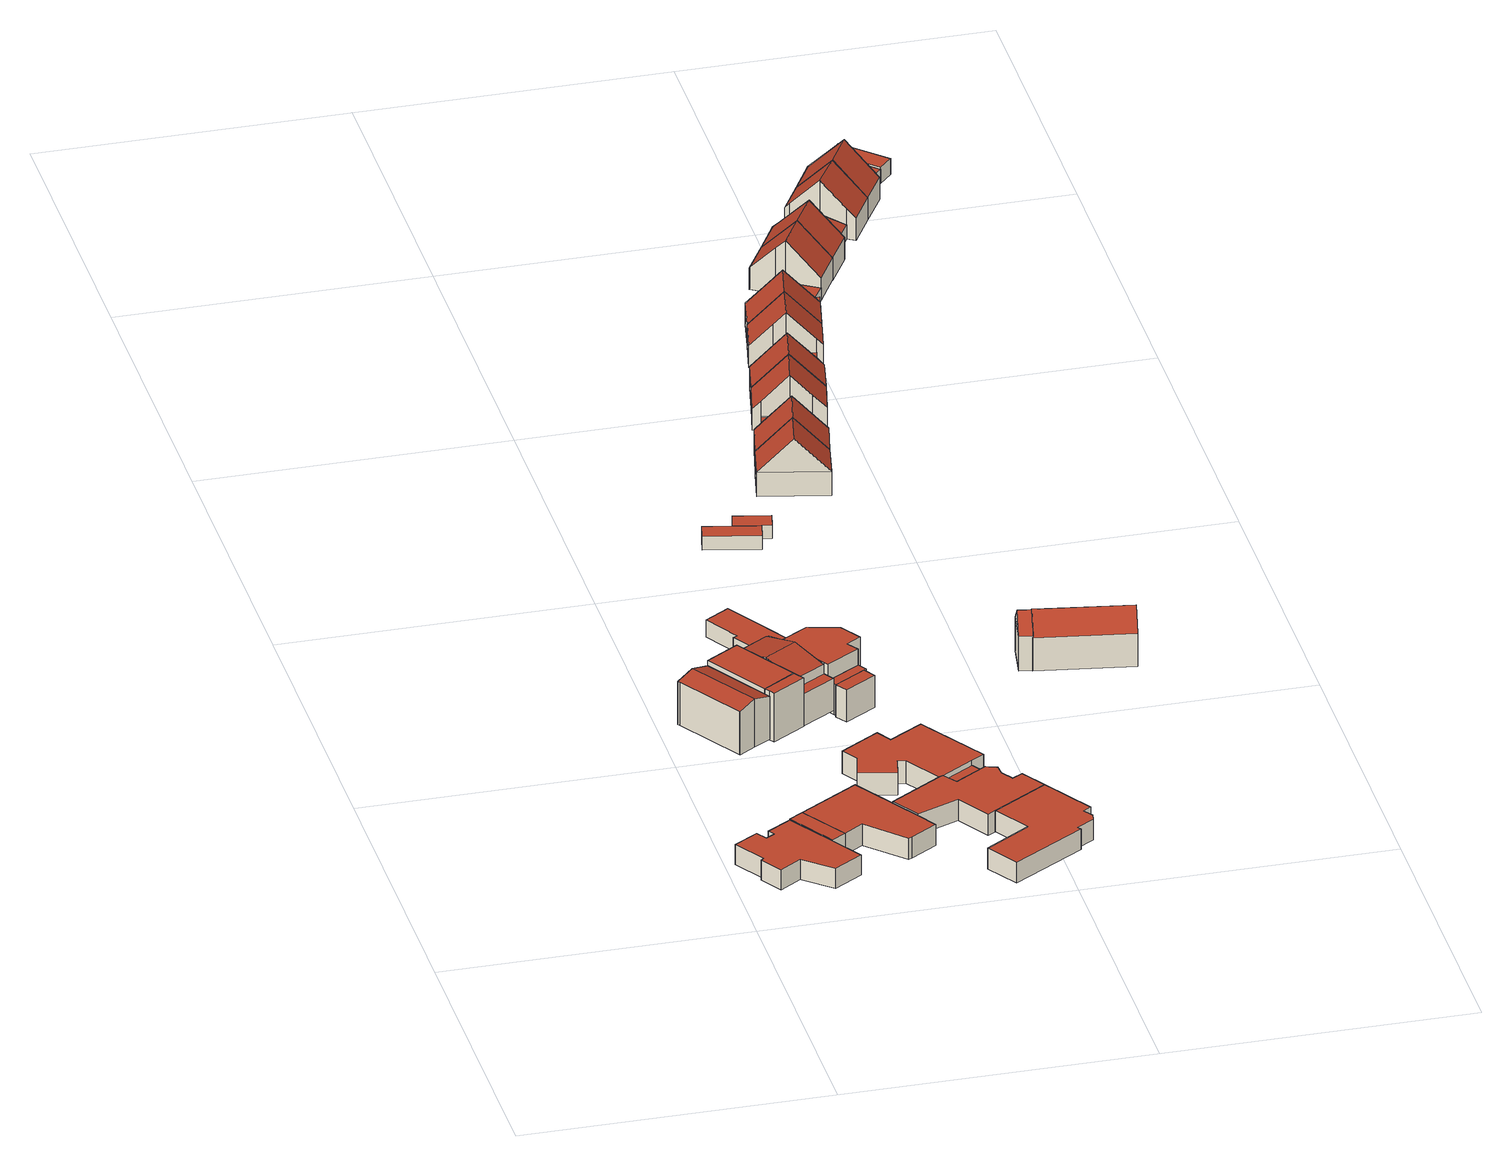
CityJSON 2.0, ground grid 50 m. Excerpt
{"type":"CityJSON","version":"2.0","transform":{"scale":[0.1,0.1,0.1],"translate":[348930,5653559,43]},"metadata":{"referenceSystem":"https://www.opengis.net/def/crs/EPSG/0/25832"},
"CityObjects":{
"building1":{"type":"Building","attributes":{"Geometrietyp2DReferenz":"3000","Gemeindeschluessel":"05315000","function":"31001_1010","roofType":"1000","measuredHeight":3.46,"storeysAboveGround":1},"address":[{"country":"Germany","locality":"Köln","thoroughfareNumber":"14","thoroughfareName":"Max-Liebermann-Str. Es"}],"geometry":[{"type":"Solid","lod":"2","boundaries":[[[[0,1,2,3]],[[4,5,1,0]],[[6,7,5,4]],[[8,9,7,6]],[[10,11,9,8]],[[12,13,11,10]],[[14,15,13,12]],[[16,17,15,14]],[[18,19,17,16]],[[20,21,19,18]],[[22,23,21,20]],[[24,25,23,22]],[[3,2,25,24]],[[22,20,18,16,14,12,10,8,6,4,0,3,24]],[[1,5,7,9,11,13,15,17,19,21,23,25,2]]]],"semantics":{"surfaces":[{"type":"WallSurface"},{"type":"RoofSurface"},{"type":"GroundSurface"}],"values":[[0,0,0,0,0,0,0,0,0,0,0,0,0,1,2]]}}]},
"building2":{"type":"Building","attributes":{"Geometrietyp2DReferenz":"3000","Gemeindeschluessel":"05315000","function":"31001_2463","roofType":"1000","measuredHeight":3.55,"storeysAboveGround":1},"address":[{"country":"Germany","locality":"Köln","thoroughfareNumber":"16","thoroughfareName":"Max-Liebermann-Str. Es"}],"geometry":[{"type":"Solid","lod":"2","boundaries":[[[[26,27,28,29]],[[30,31,27,26]],[[32,33,31,30]],[[29,28,33,32]],[[30,26,29,32]],[[27,31,33,28]]]],"semantics":{"surfaces":[{"type":"WallSurface"},{"type":"RoofSurface"},{"type":"GroundSurface"}],"values":[[0,0,0,0,1,2]]}}]},
"building3":{"type":"Building","attributes":{"Geometrietyp2DReferenz":"3000","Gemeindeschluessel":"05315000","function":"31001_1010","roofType":"3100","measuredHeight":8.36,"storeysAboveGround":2},"address":[{"country":"Germany","locality":"Köln","thoroughfareNumber":"28","thoroughfareName":"Max-Liebermann-Str. Es"}],"geometry":[{"type":"Solid","lod":"2","boundaries":[[[[34,35,36,37]],[[38,39,35,34]],[[40,41,39,38]],[[42,43,41,40]],[[44,45,43,42]],[[46,47,45,44]],[[48,49,47,46]],[[50,51,49,48]],[[37,36,51,50]],[[38,34,37,50,48,40]],[[46,44,42,40,48]],[[35,39,41,43,45,47,49,51,36]]]],"semantics":{"surfaces":[{"type":"WallSurface"},{"type":"RoofSurface"},{"type":"GroundSurface"}],"values":[[0,0,0,0,0,0,0,0,0,1,1,2]]}}]},
"building4":{"type":"Building","attributes":{"Geometrietyp2DReferenz":"3000","Gemeindeschluessel":"05315000","function":"31001_1010","roofType":"1000","measuredHeight":3.68,"storeysAboveGround":1},"address":[{"country":"Germany","locality":"Köln","thoroughfareNumber":"16","thoroughfareName":"Max-Liebermann-Str. Es"}],"geometry":[{"type":"Solid","lod":"2","boundaries":[[[[52,53,54,55]],[[56,57,53,52]],[[58,59,57,56]],[[60,61,59,58]],[[62,63,61,60]],[[64,65,63,62]],[[26,66,65,64]],[[29,67,66,26]],[[55,54,67,29]],[[26,64,62,60,58,56,52,55,29]],[[53,57,59,61,63,65,66,67,54]]]],"semantics":{"surfaces":[{"type":"WallSurface"},{"type":"RoofSurface"},{"type":"GroundSurface"}],"values":[[0,0,0,0,0,0,0,0,0,1,2]]}}]},
"building5":{"type":"Building","attributes":{"Geometrietyp2DReferenz":"3000","Gemeindeschluessel":"05315000","function":"31001_1010","roofType":"1000","measuredHeight":7.98,"storeysAboveGround":2},"address":[{"country":"Germany","locality":"Köln","thoroughfareNumber":"30","thoroughfareName":"Max-Liebermann-Str. Es"}],"geometry":[{"type":"Solid","lod":"2","boundaries":[[[[68,69,70,71]],[[72,73,69,68]],[[74,75,73,72]],[[71,70,75,74]],[[72,68,71,74]],[[69,73,75,70]]]],"semantics":{"surfaces":[{"type":"WallSurface"},{"type":"RoofSurface"},{"type":"GroundSurface"}],"values":[[0,0,0,0,1,2]]}}]},
"building6":{"type":"Building","attributes":{"Geometrietyp2DReferenz":"3000","Gemeindeschluessel":"05315000","function":"31001_1010","roofType":"1000","measuredHeight":8.55},"address":[{"country":"Germany","locality":"Köln","thoroughfareNumber":"30","thoroughfareName":"Max-Liebermann-Str. Es"}],"geometry":[{"type":"Solid","lod":"2","boundaries":[[[[76,77,78,68]],[[79,80,77,76]],[[81,82,80,79]],[[72,83,82,81]],[[68,78,83,72]],[[81,79,76,68,72]],[[77,80,82,83,78]]]],"semantics":{"surfaces":[{"type":"WallSurface"},{"type":"RoofSurface"},{"type":"GroundSurface"}],"values":[[0,0,0,0,0,1,2]]}}]},
"building7":{"type":"Building","attributes":{"Geometrietyp2DReferenz":"3000","Gemeindeschluessel":"05315000","function":"31001_1010","roofType":"3100","measuredHeight":8.2,"storeysAboveGround":2},"address":[{"country":"Germany","locality":"Köln","thoroughfareNumber":"32","thoroughfareName":"Max-Liebermann-Str. Es"}],"geometry":[{"type":"Solid","lod":"2","boundaries":[[[[84,70,85,86]],[[87,88,70,84]],[[89,90,88,87]],[[91,92,90,89]],[[93,94,92,91]],[[95,96,94,93]],[[97,69,96,95]],[[86,85,69,97]],[[91,89,87,84,86,93]],[[97,95,93,86]],[[70,88,90,92,94,96,69,85]]]],"semantics":{"surfaces":[{"type":"WallSurface"},{"type":"RoofSurface"},{"type":"GroundSurface"}],"values":[[0,0,0,0,0,0,0,0,1,1,2]]}}]},
"building8":{"type":"Building","attributes":{"Geometrietyp2DReferenz":"3000","Gemeindeschluessel":"05315000","function":"31001_1010","roofType":"1000","measuredHeight":5.6},"address":[{"country":"Germany","locality":"Köln","thoroughfareNumber":"32","thoroughfareName":"Max-Liebermann-Str. Es"}],"geometry":[{"type":"Solid","lod":"2","boundaries":[[[[98,99,100,101]],[[102,103,99,98]],[[104,105,103,102]],[[106,107,105,104]],[[101,100,107,106]],[[104,102,98,101,106]],[[99,103,105,107,100]]]],"semantics":{"surfaces":[{"type":"WallSurface"},{"type":"RoofSurface"},{"type":"GroundSurface"}],"values":[[0,0,0,0,0,1,2]]}}]},
"building9":{"type":"Building","attributes":{"Geometrietyp2DReferenz":"3000","Gemeindeschluessel":"05315000","function":"31001_2463","roofType":"1000","measuredHeight":2.92,"storeysAboveGround":1},"address":[{"country":"Germany","locality":"Köln","thoroughfareNumber":"34","thoroughfareName":"Max-Liebermann-Str. Es"}],"geometry":[{"type":"Solid","lod":"2","boundaries":[[[[108,109,110,111]],[[112,113,109,108]],[[114,115,113,112]],[[116,117,115,114]],[[118,119,117,116]],[[120,121,119,118]],[[122,123,121,120]],[[124,125,123,122]],[[126,127,125,124]],[[128,129,127,126]],[[130,131,129,128]],[[111,110,131,130]],[[128,126,124,122,120,118,116,114,112,108,111,130]],[[109,113,115,117,119,121,123,125,127,129,131,110]]]],"semantics":{"surfaces":[{"type":"WallSurface"},{"type":"RoofSurface"},{"type":"GroundSurface"}],"values":[[0,0,0,0,0,0,0,0,0,0,0,0,1,2]]}}]},
"building10":{"type":"Building","attributes":{"Geometrietyp2DReferenz":"3000","Gemeindeschluessel":"05315000","function":"31001_1010","roofType":"1000","measuredHeight":3.93,"storeysAboveGround":1},"address":[{"country":"Germany","locality":"Köln","thoroughfareNumber":"27","thoroughfareName":"Heinrich-Zille-Str. Es"}],"geometry":[{"type":"Solid","lod":"2","boundaries":[[[[132,133,134,135]],[[136,137,133,132]],[[138,139,137,136]],[[140,141,139,138]],[[142,143,141,140]],[[144,145,143,142]],[[146,147,145,144]],[[148,149,147,146]],[[150,151,149,148]],[[152,153,151,150]],[[154,155,153,152]],[[156,157,155,154]],[[158,159,157,156]],[[135,134,159,158]],[[156,154,152,150,148,146,144,142,140,138,136,132,135,158]],[[133,137,139,141,143,145,147,149,151,153,155,157,159,134]]]],"semantics":{"surfaces":[{"type":"WallSurface"},{"type":"RoofSurface"},{"type":"GroundSurface"}],"values":[[0,0,0,0,0,0,0,0,0,0,0,0,0,0,1,2]]}}]},
"building11":{"type":"Building","attributes":{"Geometrietyp2DReferenz":"3000","Gemeindeschluessel":"05315000","function":"31001_1010","roofType":"1000","measuredHeight":3.61,"storeysAboveGround":1},"address":[{"country":"Germany","locality":"Köln","thoroughfareNumber":"25","thoroughfareName":"Heinrich-Zille-Str. Es"}],"geometry":[{"type":"Solid","lod":"2","boundaries":[[[[160,161,162,163]],[[164,165,161,160]],[[166,167,165,164]],[[168,169,167,166]],[[170,171,169,168]],[[172,173,171,170]],[[174,175,173,172]],[[176,177,175,174]],[[178,179,177,176]],[[180,181,179,178]],[[182,183,181,180]],[[184,185,183,182]],[[186,187,185,184]],[[163,162,187,186]],[[184,182,180,178,176,174,172,170,168,166,164,160,163,186]],[[161,165,167,169,171,173,175,177,179,181,183,185,187,162]]]],"semantics":{"surfaces":[{"type":"WallSurface"},{"type":"RoofSurface"},{"type":"GroundSurface"}],"values":[[0,0,0,0,0,0,0,0,0,0,0,0,0,0,1,2]]}}]},
"building12":{"type":"Building","attributes":{"Gemeindeschluessel":"05315000","Geometrietyp2DReferenz":"3000","function":"31001_1010"},"address":[{"country":"Germany","locality":"Köln","thoroughfareNumber":"34","thoroughfareName":"Max-Liebermann-Str. Es"}],"children":["building12-1","building12-2","building12-3","building12-4"]},
"building12-1":{"type":"BuildingPart","attributes":{"roofType":"1000","measuredHeight":7.23,"storeysAboveGround":2},"parents":["building12"],"geometry":[{"type":"MultiSurface","lod":"2","boundaries":[[[188,189,190,191]],[[192,193,194,195]],[[196,197,193,192]],[[198,199,197,196]],[[200,201,199,198]],[[191,190,202,203]],[[200,198,196,192,195,204,188,191,203]],[[189,205,194,193,197,199,201,202,190]],[[206,207,205,189]],[[188,204,208,209]],[[207,206,209,208]],[[207,210,194,205]],[[204,195,211,208]],[[210,207,208,211]],[[200,203,212,213]],[[202,201,213,212]]],"semantics":{"surfaces":[{"type":"WallSurface"},{"type":"RoofSurface"},{"type":"GroundSurface"},{"type":"ClosureSurface"}],"values":[0,0,0,0,0,0,1,2,0,0,3,0,0,3,0,3]}}]},
"building12-2":{"type":"BuildingPart","attributes":{"roofType":"1000","measuredHeight":5.53,"storeysAboveGround":2},"address":[{"country":"Germany","locality":"Köln","thoroughfareNumber":"34","thoroughfareName":"Max-Liebermann-Str. Es"}],"parents":["building12"],"geometry":[{"type":"MultiSurface","lod":"2","boundaries":[[[214,215,216,217]],[[218,219,215,214]],[[220,221,219,218]],[[214,217,220,218]],[[216,215,219,221]],[[222,223,216,221]],[[223,222,220,217]]],"semantics":{"surfaces":[{"type":"WallSurface"},{"type":"RoofSurface"},{"type":"GroundSurface"},{"type":"ClosureSurface"}],"values":[0,0,0,1,2,0,3]}}]},
"building12-3":{"type":"BuildingPart","attributes":{"roofType":"1000","measuredHeight":5.38,"storeysAboveGround":2},"address":[{"country":"Germany","locality":"Köln","thoroughfareNumber":"34","thoroughfareName":"Max-Liebermann-Str. Es"}],"parents":["building12"],"geometry":[{"type":"MultiSurface","lod":"2","boundaries":[[[212,224,225,226]],[[227,228,229,213]],[[217,223,228,227]],[[226,225,222,220]],[[217,227,213,212,226,220]],[[224,229,228,223,222,225]],[[202,201,229,224]],[[212,213,201,202]],[[220,222,223,217]]],"semantics":{"surfaces":[{"type":"WallSurface"},{"type":"RoofSurface"},{"type":"GroundSurface"},{"type":"ClosureSurface"}],"values":[0,0,0,0,1,2,0,3,3]}}]},
"building12-4":{"type":"BuildingPart","attributes":{"roofType":"1000","measuredHeight":3.89,"storeysAboveGround":2},"address":[{"country":"Germany","locality":"Köln","thoroughfareNumber":"34","thoroughfareName":"Max-Liebermann-Str. Es"}],"parents":["building12"],"geometry":[{"type":"Solid","lod":"2","boundaries":[[[[230,231,232,233]],[[234,235,231,230]],[[236,237,235,234]],[[238,239,237,236]],[[211,210,239,238]],[[240,241,206,209]],[[233,232,241,240]],[[209,208,211,238,236,234,230,233,240]],[[231,235,237,239,210,207,206,241,232]],[[211,208,207,210]],[[208,209,206,207]]]],"semantics":{"surfaces":[{"type":"WallSurface"},{"type":"RoofSurface"},{"type":"GroundSurface"},{"type":"ClosureSurface"}],"values":[[0,0,0,0,0,0,0,1,2,3,3]]}}]},
"building13":{"type":"Building","attributes":{"Geometrietyp2DReferenz":"3000","Gemeindeschluessel":"05315000","function":"31001_2463","roofType":"1000","measuredHeight":2.58,"storeysAboveGround":1},"address":[{"country":"Germany","locality":"Köln","thoroughfareNumber":"25","thoroughfareName":"Heinrich-Zille-Str. Es"}],"geometry":[{"type":"Solid","lod":"2","boundaries":[[[[242,243,244,245]],[[246,247,243,242]],[[248,249,247,246]],[[245,244,249,248]],[[246,242,245,248]],[[243,247,249,244]]]],"semantics":{"surfaces":[{"type":"WallSurface"},{"type":"RoofSurface"},{"type":"GroundSurface"}],"values":[[0,0,0,0,1,2]]}}]},
"building14":{"type":"Building","attributes":{"Geometrietyp2DReferenz":"3000","Gemeindeschluessel":"05315000","function":"31001_1010","roofType":"1000","measuredHeight":3.6,"storeysAboveGround":1},"address":[{"country":"Germany","locality":"Köln","thoroughfareNumber":"23","thoroughfareName":"Heinrich-Zille-Str. Es"}],"geometry":[{"type":"Solid","lod":"2","boundaries":[[[[178,250,251,252]],[[176,253,250,178]],[[254,255,253,176]],[[256,257,255,254]],[[258,259,257,256]],[[260,261,259,258]],[[262,263,261,260]],[[264,265,263,262]],[[266,267,265,264]],[[268,269,267,266]],[[252,251,269,268]],[[266,264,262,260,258,256,254,176,178,252,268]],[[250,253,255,257,259,261,263,265,267,269,251]]]],"semantics":{"surfaces":[{"type":"WallSurface"},{"type":"RoofSurface"},{"type":"GroundSurface"}],"values":[[0,0,0,0,0,0,0,0,0,0,0,1,2]]}}]},
"building15":{"type":"Building","attributes":{"Gemeindeschluessel":"05315000","Geometrietyp2DReferenz":"3000","function":"31001_2463"},"address":[{"country":"Germany","locality":"Köln","thoroughfareNumber":"120","thoroughfareName":"Johannes-Prassel-Str."}],"children":["building15-1","building15-2"]},
"building15-1":{"type":"BuildingPart","attributes":{"roofType":"1000","measuredHeight":2.34,"storeysAboveGround":1},"parents":["building15"],"geometry":[{"type":"Solid","lod":"2","boundaries":[[[[270,271,272,273]],[[274,275,271,270]],[[276,277,275,274]],[[278,279,277,276]],[[274,270,273,278,276]],[[272,271,275,277,279]],[[273,272,279,278]]]],"semantics":{"surfaces":[{"type":"WallSurface"},{"type":"RoofSurface"},{"type":"GroundSurface"},{"type":"ClosureSurface"}],"values":[[0,0,0,0,1,2,3]]}}]},
"building15-2":{"type":"BuildingPart","attributes":{"roofType":"1000","measuredHeight":2.37,"storeysAboveGround":1},"address":[{"country":"Germany","locality":"Köln","thoroughfareNumber":"120","thoroughfareName":"Johannes-Prassel-Str."}],"parents":["building15"],"geometry":[{"type":"MultiSurface","lod":"2","boundaries":[[[273,280,281,282]],[[283,284,285,278]],[[286,287,284,283]],[[282,281,287,286]],[[283,278,273,282,286]],[[280,285,284,287,281]],[[272,279,285,280]],[[273,278,279,272]]],"semantics":{"surfaces":[{"type":"WallSurface"},{"type":"RoofSurface"},{"type":"GroundSurface"},{"type":"ClosureSurface"}],"values":[0,0,0,0,1,2,0,3]}}]},
"building16":{"type":"Building","attributes":{"Geometrietyp2DReferenz":"3000","Gemeindeschluessel":"05315000","function":"31001_1010","roofType":"3100","measuredHeight":10.01,"storeysAboveGround":1},"address":[{"country":"Germany","locality":"Köln","thoroughfareNumber":"120","thoroughfareName":"Johannes-Prassel-Str."}],"geometry":[{"type":"Solid","lod":"2","boundaries":[[[[288,289,290,291]],[[292,293,289,288]],[[294,295,293,292]],[[291,290,295,294]],[[288,296,292]],[[294,297,291]],[[291,297,296,288]],[[292,296,297,294]],[[289,293,295,290]]]],"semantics":{"surfaces":[{"type":"WallSurface"},{"type":"RoofSurface"},{"type":"GroundSurface"}],"values":[[0,0,0,0,0,0,1,1,2]]}}]},
"building17":{"type":"Building","attributes":{"Geometrietyp2DReferenz":"3000","Gemeindeschluessel":"05315000","function":"51009_1610","roofType":"3100","measuredHeight":8.95},"geometry":[{"type":"Solid","lod":"2","boundaries":[[[[298,299,300,301]],[[302,303,299,298]],[[304,305,303,302]],[[301,300,305,304]],[[298,306,302]],[[304,307,301]],[[301,307,306,298]],[[302,306,307,304]],[[299,303,305,300]]]],"semantics":{"surfaces":[{"type":"WallSurface"},{"type":"RoofSurface"},{"type":"GroundSurface"}],"values":[[0,0,0,0,0,0,1,1,2]]}}]},
"building18":{"type":"Building","attributes":{"Geometrietyp2DReferenz":"3000","Gemeindeschluessel":"05315000","function":"31001_1010","roofType":"3100","measuredHeight":9.46,"storeysAboveGround":1},"address":[{"country":"Germany","locality":"Köln","thoroughfareNumber":"118","thoroughfareName":"Johannes-Prassel-Str."}],"geometry":[{"type":"Solid","lod":"2","boundaries":[[[[294,308,309,297]],[[310,311,308,294]],[[312,313,311,310]],[[314,315,313,312]],[[316,317,315,314]],[[318,319,317,316]],[[291,320,319,318]],[[297,309,320,291]],[[312,310,294,297,314]],[[291,318,316,314,297]],[[308,311,313,315,317,319,320,309]]]],"semantics":{"surfaces":[{"type":"WallSurface"},{"type":"RoofSurface"},{"type":"GroundSurface"}],"values":[[0,0,0,0,0,0,0,0,1,1,2]]}}]},
"building19":{"type":"Building","attributes":{"Geometrietyp2DReferenz":"3000","Gemeindeschluessel":"05315000","function":"31001_2463","roofType":"1000","measuredHeight":2.31,"storeysAboveGround":1},"address":[{"country":"Germany","locality":"Köln","thoroughfareNumber":"118","thoroughfareName":"Johannes-Prassel-Str."}],"geometry":[{"type":"Solid","lod":"2","boundaries":[[[[321,322,323,324]],[[325,317,322,321]],[[326,313,317,325]],[[324,323,313,326]],[[325,321,324,326]],[[322,317,313,323]]]],"semantics":{"surfaces":[{"type":"WallSurface"},{"type":"RoofSurface"},{"type":"GroundSurface"}],"values":[[0,0,0,0,1,2]]}}]},
"building20":{"type":"Building","attributes":{"Geometrietyp2DReferenz":"3000","Gemeindeschluessel":"05315000","function":"31001_2463","roofType":"1000","measuredHeight":2.29,"storeysAboveGround":1},"address":[{"country":"Germany","locality":"Köln","thoroughfareNumber":"116","thoroughfareName":"Johannes-Prassel-Str."}],"geometry":[{"type":"Solid","lod":"2","boundaries":[[[[327,328,329,330]],[[321,322,328,327]],[[324,323,322,321]],[[330,329,323,324]],[[321,327,330,324]],[[328,322,323,329]]]],"semantics":{"surfaces":[{"type":"WallSurface"},{"type":"RoofSurface"},{"type":"GroundSurface"}],"values":[[0,0,0,0,1,2]]}}]},
"building21":{"type":"Building","attributes":{"Geometrietyp2DReferenz":"3000","Gemeindeschluessel":"05315000","function":"31001_1010","roofType":"3100","measuredHeight":9.43,"storeysAboveGround":1},"address":[{"country":"Germany","locality":"Köln","thoroughfareNumber":"116","thoroughfareName":"Johannes-Prassel-Str."}],"geometry":[{"type":"Solid","lod":"2","boundaries":[[[[331,329,332,333]],[[334,335,329,331]],[[336,337,335,334]],[[338,339,337,336]],[[340,341,339,338]],[[342,343,341,340]],[[344,328,343,342]],[[333,332,328,344]],[[336,334,331,333,338]],[[344,342,340,338,333]],[[329,335,337,339,341,343,328,332]]]],"semantics":{"surfaces":[{"type":"WallSurface"},{"type":"RoofSurface"},{"type":"GroundSurface"}],"values":[[0,0,0,0,0,0,0,0,1,1,2]]}}]},
"building22":{"type":"Building","attributes":{"Geometrietyp2DReferenz":"3000","Gemeindeschluessel":"05315000","function":"31001_1010","roofType":"3100","measuredHeight":8.97,"storeysAboveGround":2},"address":[{"country":"Germany","locality":"Köln","thoroughfareNumber":"10","thoroughfareName":"Heinrich-Zille-Str. Es"}],"geometry":[{"type":"Solid","lod":"2","boundaries":[[[[302,303,345,346]],[[347,348,303,302]],[[349,299,348,347]],[[350,351,299,349]],[[352,353,351,350]],[[354,355,353,352]],[[356,357,355,354]],[[346,345,357,356]],[[302,346,356,354,347]],[[352,350,349,347,354]],[[303,348,299,351,353,355,357,345]]]],"semantics":{"surfaces":[{"type":"WallSurface"},{"type":"RoofSurface"},{"type":"GroundSurface"}],"values":[[0,0,0,0,0,0,0,0,1,1,2]]}}]},
"building23":{"type":"Building","attributes":{"Geometrietyp2DReferenz":"3000","Gemeindeschluessel":"05315000","function":"31001_1010","roofType":"3100","measuredHeight":9.45,"storeysAboveGround":1},"address":[{"country":"Germany","locality":"Köln","thoroughfareNumber":"114","thoroughfareName":"Johannes-Prassel-Str."}],"geometry":[{"type":"Solid","lod":"2","boundaries":[[[[336,358,359,338]],[[360,361,358,336]],[[362,363,361,360]],[[364,365,363,362]],[[366,367,365,364]],[[368,369,367,366]],[[340,370,369,368]],[[338,359,370,340]],[[362,360,336,338,364]],[[340,368,366,364,338]],[[358,361,363,365,367,369,370,359]]]],"semantics":{"surfaces":[{"type":"WallSurface"},{"type":"RoofSurface"},{"type":"GroundSurface"}],"values":[[0,0,0,0,0,0,0,0,1,1,2]]}}]},
"building24":{"type":"Building","attributes":{"Geometrietyp2DReferenz":"3000","Gemeindeschluessel":"05315000","function":"31001_2463","roofType":"1000","measuredHeight":2.4,"storeysAboveGround":1},"address":[{"country":"Germany","locality":"Köln","thoroughfareNumber":"114","thoroughfareName":"Johannes-Prassel-Str."}],"geometry":[{"type":"Solid","lod":"2","boundaries":[[[[371,372,373,374]],[[375,376,372,371]],[[377,378,376,375]],[[374,373,378,377]],[[375,371,374,377]],[[372,376,378,373]]]],"semantics":{"surfaces":[{"type":"WallSurface"},{"type":"RoofSurface"},{"type":"GroundSurface"}],"values":[[0,0,0,0,1,2]]}}]},
"building25":{"type":"Building","attributes":{"Geometrietyp2DReferenz":"3000","Gemeindeschluessel":"05315000","function":"31001_2463","roofType":"1000","measuredHeight":2.4,"storeysAboveGround":1},"address":[{"country":"Germany","locality":"Köln","thoroughfareNumber":"112","thoroughfareName":"Johannes-Prassel-Str."}],"geometry":[{"type":"Solid","lod":"2","boundaries":[[[[379,380,381,382]],[[371,372,380,379]],[[374,373,372,371]],[[382,381,373,374]],[[371,379,382,374]],[[380,372,373,381]]]],"semantics":{"surfaces":[{"type":"WallSurface"},{"type":"RoofSurface"},{"type":"GroundSurface"}],"values":[[0,0,0,0,1,2]]}}]},
"building26":{"type":"Building","attributes":{"Geometrietyp2DReferenz":"3000","Gemeindeschluessel":"05315000","function":"31001_1010","roofType":"3100","measuredHeight":9.45,"storeysAboveGround":1},"address":[{"country":"Germany","locality":"Köln","thoroughfareNumber":"112","thoroughfareName":"Johannes-Prassel-Str."}],"geometry":[{"type":"Solid","lod":"2","boundaries":[[[[383,384,385,386]],[[387,388,384,383]],[[389,390,388,387]],[[391,392,390,389]],[[393,394,392,391]],[[395,396,394,393]],[[397,398,396,395]],[[386,385,398,397]],[[383,386,397,395,387]],[[393,391,389,387,395]],[[384,388,390,392,394,396,398,385]]]],"semantics":{"surfaces":[{"type":"WallSurface"},{"type":"RoofSurface"},{"type":"GroundSurface"}],"values":[[0,0,0,0,0,0,0,0,1,1,2]]}}]},
"building27":{"type":"Building","attributes":{"Geometrietyp2DReferenz":"3000","Gemeindeschluessel":"05315000","function":"31001_1010","roofType":"3100","measuredHeight":9.43,"storeysAboveGround":1},"address":[{"country":"Germany","locality":"Köln","thoroughfareNumber":"110","thoroughfareName":"Johannes-Prassel-Str."}],"geometry":[{"type":"Solid","lod":"2","boundaries":[[[[383,399,400,387]],[[401,402,399,383]],[[403,404,402,401]],[[405,406,404,403]],[[407,408,406,405]],[[389,409,408,407]],[[387,400,409,389]],[[403,401,383,387,405]],[[389,407,405,387]],[[399,402,404,406,408,409,400]]]],"semantics":{"surfaces":[{"type":"WallSurface"},{"type":"RoofSurface"},{"type":"GroundSurface"}],"values":[[0,0,0,0,0,0,0,1,1,2]]}}]},
"building28":{"type":"Building","attributes":{"Geometrietyp2DReferenz":"3000","Gemeindeschluessel":"05315000","function":"31001_2463","roofType":"1000","measuredHeight":2.74,"storeysAboveGround":1},"address":[{"country":"Germany","locality":"Köln","thoroughfareNumber":"110","thoroughfareName":"Johannes-Prassel-Str."}],"geometry":[{"type":"Solid","lod":"2","boundaries":[[[[410,411,412,413]],[[414,408,411,410]],[[415,404,408,414]],[[413,412,404,415]],[[414,410,413,415]],[[411,408,404,412]]]],"semantics":{"surfaces":[{"type":"WallSurface"},{"type":"RoofSurface"},{"type":"GroundSurface"}],"values":[[0,0,0,0,1,2]]}}]},
"building29":{"type":"Building","attributes":{"Geometrietyp2DReferenz":"3000","Gemeindeschluessel":"05315000","function":"31001_2463","roofType":"1000","measuredHeight":2.27,"storeysAboveGround":1},"address":[{"country":"Germany","locality":"Köln","thoroughfareNumber":"108","thoroughfareName":"Johannes-Prassel-Str."}],"geometry":[{"type":"Solid","lod":"2","boundaries":[[[[416,417,418,419]],[[420,421,417,416]],[[422,423,421,420]],[[419,418,423,422]],[[420,416,419,422]],[[417,421,423,418]]]],"semantics":{"surfaces":[{"type":"WallSurface"},{"type":"RoofSurface"},{"type":"GroundSurface"}],"values":[[0,0,0,0,1,2]]}}]},
"building30":{"type":"Building","attributes":{"Geometrietyp2DReferenz":"3000","Gemeindeschluessel":"05315000","function":"31001_1010","roofType":"3100","measuredHeight":9.42,"storeysAboveGround":1},"address":[{"country":"Germany","locality":"Köln","thoroughfareNumber":"108","thoroughfareName":"Johannes-Prassel-Str."}],"geometry":[{"type":"Solid","lod":"2","boundaries":[[[[424,425,426,427]],[[428,429,425,424]],[[430,431,429,428]],[[432,417,431,430]],[[433,434,417,432]],[[435,418,434,433]],[[427,426,418,435]],[[424,427,435,433,428]],[[432,430,428,433]],[[425,429,431,417,434,418,426]]]],"semantics":{"surfaces":[{"type":"WallSurface"},{"type":"RoofSurface"},{"type":"GroundSurface"}],"values":[[0,0,0,0,0,0,0,1,1,2]]}}]},
"building31":{"type":"Building","attributes":{"Geometrietyp2DReferenz":"3000","Gemeindeschluessel":"05315000","function":"31001_1010","roofType":"3100","measuredHeight":9.51,"storeysAboveGround":1},"address":[{"country":"Germany","locality":"Köln","thoroughfareNumber":"106","thoroughfareName":"Johannes-Prassel-Str."}],"geometry":[{"type":"Solid","lod":"2","boundaries":[[[[424,436,437,428]],[[438,439,436,424]],[[440,441,439,438]],[[442,443,441,440]],[[444,445,443,442]],[[446,447,445,444]],[[430,448,447,446]],[[428,437,448,430]],[[440,438,424,428,442]],[[430,446,444,442,428]],[[436,439,441,443,445,447,448,437]]]],"semantics":{"surfaces":[{"type":"WallSurface"},{"type":"RoofSurface"},{"type":"GroundSurface"}],"values":[[0,0,0,0,0,0,0,0,1,1,2]]}}]},
"building32":{"type":"Building","attributes":{"Geometrietyp2DReferenz":"3000","Gemeindeschluessel":"05315000","function":"31001_2463","roofType":"3100","measuredHeight":3.81,"storeysAboveGround":1},"address":[{"country":"Germany","locality":"Köln","thoroughfareNumber":"106","thoroughfareName":"Johannes-Prassel-Str."}],"geometry":[{"type":"Solid","lod":"2","boundaries":[[[[449,450,451,452]],[[453,454,450,449]],[[455,456,454,453]],[[452,451,456,455]],[[449,457,453]],[[455,458,452]],[[452,458,457,449]],[[453,457,458,455]],[[450,454,456,451]]]],"semantics":{"surfaces":[{"type":"WallSurface"},{"type":"RoofSurface"},{"type":"GroundSurface"}],"values":[[0,0,0,0,0,0,1,1,2]]}}]},
"building33":{"type":"Building","attributes":{"Geometrietyp2DReferenz":"3000","Gemeindeschluessel":"05315000","function":"31001_2463","roofType":"3100","measuredHeight":3.79,"storeysAboveGround":1},"address":[{"country":"Germany","locality":"Köln","thoroughfareNumber":"104","thoroughfareName":"Johannes-Prassel-Str."}],"geometry":[{"type":"Solid","lod":"2","boundaries":[[[[452,459,460,461]],[[455,462,459,452]],[[463,464,462,455]],[[461,460,464,463]],[[452,458,455]],[[463,465,461]],[[461,465,458,452]],[[455,458,465,463]],[[459,462,464,460]]]],"semantics":{"surfaces":[{"type":"WallSurface"},{"type":"RoofSurface"},{"type":"GroundSurface"}],"values":[[0,0,0,0,0,0,1,1,2]]}}]},
"building34":{"type":"Building","attributes":{"Geometrietyp2DReferenz":"3000","Gemeindeschluessel":"05315000","function":"31001_1010","roofType":"3100","measuredHeight":9.53,"storeysAboveGround":1},"address":[{"country":"Germany","locality":"Köln","thoroughfareNumber":"104","thoroughfareName":"Johannes-Prassel-Str."}],"geometry":[{"type":"Solid","lod":"2","boundaries":[[[[466,464,467,468]],[[469,470,464,466]],[[471,472,470,469]],[[473,474,472,471]],[[475,476,474,473]],[[477,478,476,475]],[[479,460,478,477]],[[468,467,460,479]],[[471,469,466,468,473]],[[479,477,475,473,468]],[[464,470,472,474,476,478,460,467]]]],"semantics":{"surfaces":[{"type":"WallSurface"},{"type":"RoofSurface"},{"type":"GroundSurface"}],"values":[[0,0,0,0,0,0,0,0,1,1,2]]}}]},
"building35":{"type":"Building","attributes":{"Geometrietyp2DReferenz":"3000","Gemeindeschluessel":"05315000","function":"31001_1010","roofType":"3100","measuredHeight":9.46,"storeysAboveGround":1},"address":[{"country":"Germany","locality":"Köln","thoroughfareNumber":"102","thoroughfareName":"Johannes-Prassel-Str."}],"geometry":[{"type":"Solid","lod":"2","boundaries":[[[[475,476,480,481]],[[471,472,476,475]],[[482,483,472,471]],[[481,480,483,482]],[[475,473,471]],[[482,484,481]],[[481,484,473,475]],[[471,473,484,482]],[[476,472,483,480]]]],"semantics":{"surfaces":[{"type":"WallSurface"},{"type":"RoofSurface"},{"type":"GroundSurface"}],"values":[[0,0,0,0,0,0,1,1,2]]}}]},
"building36":{"type":"Building","attributes":{"Geometrietyp2DReferenz":"3000","Gemeindeschluessel":"05315000","function":"51009_1611","roofType":"1000","measuredHeight":2.42},"geometry":[{"type":"Solid","lod":"2","boundaries":[[[[485,486,487,488]],[[489,490,486,485]],[[491,492,490,489]],[[488,487,492,491]],[[489,485,488,491]],[[486,490,492,487]]]],"semantics":{"surfaces":[{"type":"WallSurface"},{"type":"RoofSurface"},{"type":"GroundSurface"}],"values":[[0,0,0,0,1,2]]}}]},
"building37":{"type":"Building","attributes":{"Geometrietyp2DReferenz":"3000","Gemeindeschluessel":"05315000","function":"31001_2463","roofType":"1000","measuredHeight":2.75,"storeysAboveGround":1},"address":[{"country":"Germany","locality":"Köln","thoroughfareNumber":"100","thoroughfareName":"Johannes-Prassel-Str."}],"geometry":[{"type":"Solid","lod":"2","boundaries":[[[[493,494,495,496]],[[497,498,494,493]],[[499,500,498,497]],[[496,495,500,499]],[[497,493,496,499]],[[494,498,500,495]]]],"semantics":{"surfaces":[{"type":"WallSurface"},{"type":"RoofSurface"},{"type":"GroundSurface"}],"values":[[0,0,0,0,1,2]]}}]}
},
"vertices":[
[59,176,62],[59,176,27],[48,193,27],[48,193,62],[73,184,62],[73,184,27],[67,195,62],[67,195,27],[106,219,62],[106,219,27],[154,143,62],[154,143,27],[185,92,62],[185,92,27],[138,63,62],[138,63,27],[93,101,62],[93,101,27],[58,79,62],[58,79,27],[36,115,62],[36,115,27],[40,118,62],[40,118,27],[9,169,62],[9,169,27],
[177,157,64],[177,157,29],[129,233,29],[129,233,64],[154,143,64],[154,143,29],[106,219,64],[106,219,29],
[33,605,92],[33,605,17],[98,500,17],[98,500,92],[30,609,92],[30,609,17],[57,626,101],[57,626,17],[85,643,92],[85,643,17],[148,541,92],[148,541,17],[154,532,92],[154,532,17],[126,515,101],[126,515,17],[99,498,92],[99,498,17],
[268,226,64],[268,226,27],[226,293,27],[226,293,64],[296,181,64],[296,181,27],[315,149,64],[315,149,27],[272,122,64],[272,122,27],[266,119,64],[266,119,27],[208,177,64],[208,177,27],[177,157,27],[129,233,27],
[202,575,101],[202,575,22],[139,677,22],[139,677,101],[148,541,101],[148,541,22],[85,643,101],[85,643,22],
[213,558,101],[213,558,16],[202,575,16],[159,524,101],[159,524,16],[154,532,101],[154,532,16],[148,541,16],
[139,677,89],[171,626,22],[171,626,104],[193,711,89],[193,711,22],[196,707,91],[196,707,22],[208,687,96],[208,687,22],[225,660,104],[225,660,22],[257,609,89],[257,609,22],[202,575,89],
[261,602,73],[261,602,17],[257,609,17],[257,609,73],[268,591,73],[268,591,17],[213,558,73],[213,558,17],[202,575,73],[202,575,17],
[204,800,58],[204,800,28],[170,856,28],[170,856,58],[246,730,58],[246,730,28],[240,732,58],[240,732,28],[225,722,58],[225,722,28],[224,724,58],[224,724,28],[196,707,58],[196,707,28],[193,711,58],[193,711,28],[178,736,58],[178,736,28],[157,770,58],[157,770,28],[164,774,58],[164,774,28],[130,831,58],[130,831,28],
[295,431,66],[295,431,27],[280,422,27],[280,422,66],[310,406,66],[310,406,27],[365,440,66],[365,440,27],[435,330,66],[435,330,27],[413,316,66],[413,316,27],[360,283,66],[360,283,27],[354,280,66],[354,280,27],[317,339,66],[317,339,27],[304,342,66],[304,342,27],[296,308,66],[296,308,27],[237,322,66],[237,322,27],[247,364,66],[247,364,27],[231,391,66],[231,391,27],
[360,283,67],[360,283,30],[354,280,30],[354,280,67],[376,260,67],[376,260,30],[428,293,67],[428,293,30],[446,286,67],[446,286,30],[447,269,67],[447,269,30],[460,249,67],[460,249,30],[477,259,67],[477,259,30],[502,219,67],[502,219,30],[411,162,67],[411,162,30],[398,154,67],[398,154,30],[365,208,67],[365,208,30],[296,181,67],[296,181,30],[268,226,67],[268,226,30],
[208,687,92],[208,687,20],[257,609,20],[257,609,92],[307,704,92],[307,704,20],[261,716,20],[261,716,92],[329,669,92],[329,669,20],[305,654,92],[305,654,20],[317,636,92],[317,636,20],[261,602,20],[261,602,92],[257,717,92],[257,717,20],[208,687,30],[257,717,30],[257,717,69],[208,687,69],[261,716,30],[261,716,69],[261,602,64],[317,636,64],
[334,600,64],[334,600,8],[322,619,8],[322,619,64],[282,568,64],[282,568,8],[270,587,64],[270,587,8],[270,587,10],[322,619,10],
[261,602,10],[268,591,10],[268,591,64],[326,622,64],[326,622,10],[317,636,10],
[225,722,69],[225,722,30],[224,724,30],[224,724,69],[240,732,69],[240,732,30],[246,730,69],[246,730,30],[263,727,69],[263,727,30],[196,707,69],[196,707,30],
[428,293,58],[428,293,32],[413,316,32],[413,316,58],[376,260,58],[376,260,32],[360,283,58],[360,283,32],
[411,162,31],[447,104,31],[447,104,67],[502,219,31],[553,137,67],[553,137,31],[540,129,67],[540,129,31],[550,114,67],[550,114,31],[548,101,67],[548,101,31],[519,84,67],[519,84,31],[523,78,67],[523,78,31],[405,5,67],[405,5,31],[373,57,67],[373,57,31],
[246,1132,51],[246,1132,28],[239,1103,28],[239,1103,51],[304,1119,51],[304,1119,28],[298,1090,51],[298,1090,28],[282,1093,51],[282,1093,28],
[239,1103,27],[194,1113,27],[194,1113,51],[276,1064,51],[276,1064,27],[282,1093,27],[188,1084,51],[188,1084,27],
[419,1205,62],[419,1205,20],[432,1268,20],[432,1268,62],[309,1229,62],[309,1229,20],[322,1291,62],[322,1291,20],[364,1217,120],[377,1279,120],
[592,672,89],[592,672,29],[571,675,29],[571,675,89],[583,613,89],[583,613,29],[562,617,89],[562,617,29],[588,643,118],[567,646,118],
[322,1291,26],[377,1279,26],[336,1353,62],[336,1353,26],[348,1351,75],[348,1351,26],[391,1341,120],[391,1341,26],[425,1334,84],[425,1334,26],[446,1330,62],[446,1330,26],[432,1268,26],
[431,1363,49],[431,1363,26],[354,1380,26],[354,1380,49],[425,1334,49],[348,1351,49],
[437,1392,49],[437,1392,26],[361,1409,26],[361,1409,49],
[361,1409,76],[403,1400,26],[403,1400,120],[348,1412,63],[348,1412,26],[362,1474,63],[362,1474,26],[417,1462,120],[417,1462,26],[472,1450,63],[472,1450,26],[458,1388,63],[458,1388,26],[437,1392,85],
[582,612,29],[582,612,87],[588,642,119],[588,642,29],[592,672,88],[593,673,87],[593,673,29],[749,647,87],[749,647,29],[744,616,119],[744,616,29],[739,586,87],[739,586,29],
[362,1474,25],[417,1462,25],[375,1535,63],[375,1535,25],[411,1528,100],[411,1528,25],[430,1524,120],[430,1524,25],[476,1514,73],[476,1514,25],[485,1512,63],[485,1512,25],[472,1450,25],
[482,1543,50],[482,1543,26],[417,1557,26],[417,1557,50],[476,1514,50],[476,1514,26],[411,1528,50],[411,1528,26],
[488,1572,50],[488,1572,26],[424,1586,26],[424,1586,50],
[401,1656,63],[401,1656,25],[388,1594,25],[388,1594,63],[456,1644,120],[456,1644,25],[511,1632,63],[511,1632,25],[498,1570,63],[498,1570,25],[488,1572,73],[488,1572,25],[443,1582,120],[443,1582,25],[424,1586,100],[424,1586,25],
[401,1656,26],[456,1644,26],[414,1718,63],[414,1718,26],[442,1712,92],[442,1712,26],[469,1706,120],[469,1706,26],[524,1694,63],[524,1694,26],[511,1632,26],
[531,1723,54],[531,1723,26],[448,1741,26],[448,1741,54],[524,1694,54],[442,1712,54],
[542,1759,48],[542,1759,26],[481,1796,26],[481,1796,48],[525,1730,48],[525,1730,26],[463,1766,48],[463,1766,26],
[477,1871,64],[477,1871,26],[445,1816,26],[445,1816,64],[526,1843,120],[526,1843,26],[574,1814,64],[574,1814,26],[542,1759,64],[494,1788,120],[494,1788,26],[481,1796,105],
[477,1871,25],[526,1843,25],[509,1926,64],[509,1926,25],[516,1922,72],[516,1922,25],[558,1897,120],[558,1897,25],[594,1876,78],[594,1876,25],[606,1869,64],[606,1869,25],[574,1814,25],
[594,1876,50],[594,1876,24],[609,1902,24],[609,1902,50],[516,1922,50],[516,1922,24],[532,1948,50],[532,1948,24],[555,1899,62],[570,1925,62],
[609,1902,25],[624,1927,25],[624,1927,50],[532,1948,25],[547,1973,50],[547,1973,25],[586,1950,62],
[547,1973,72],[588,1949,25],[588,1949,120],[540,1977,63],[540,1977,25],[572,2032,63],[572,2032,25],[621,2003,120],[621,2003,25],[669,1975,63],[669,1975,25],[637,1920,63],[637,1920,25],[624,1927,78],
[701,2029,25],[701,2029,63],[604,2087,63],[604,2087,25],[653,2058,120],
[714,2076,49],[714,2076,25],[662,2126,25],[662,2126,49],[693,2055,49],[693,2055,25],[641,2105,49],[641,2105,25],
[735,2098,52],[735,2098,24],[670,2161,24],[670,2161,52],[714,2076,52],[714,2076,24],[649,2139,52],[649,2139,24]
]}
